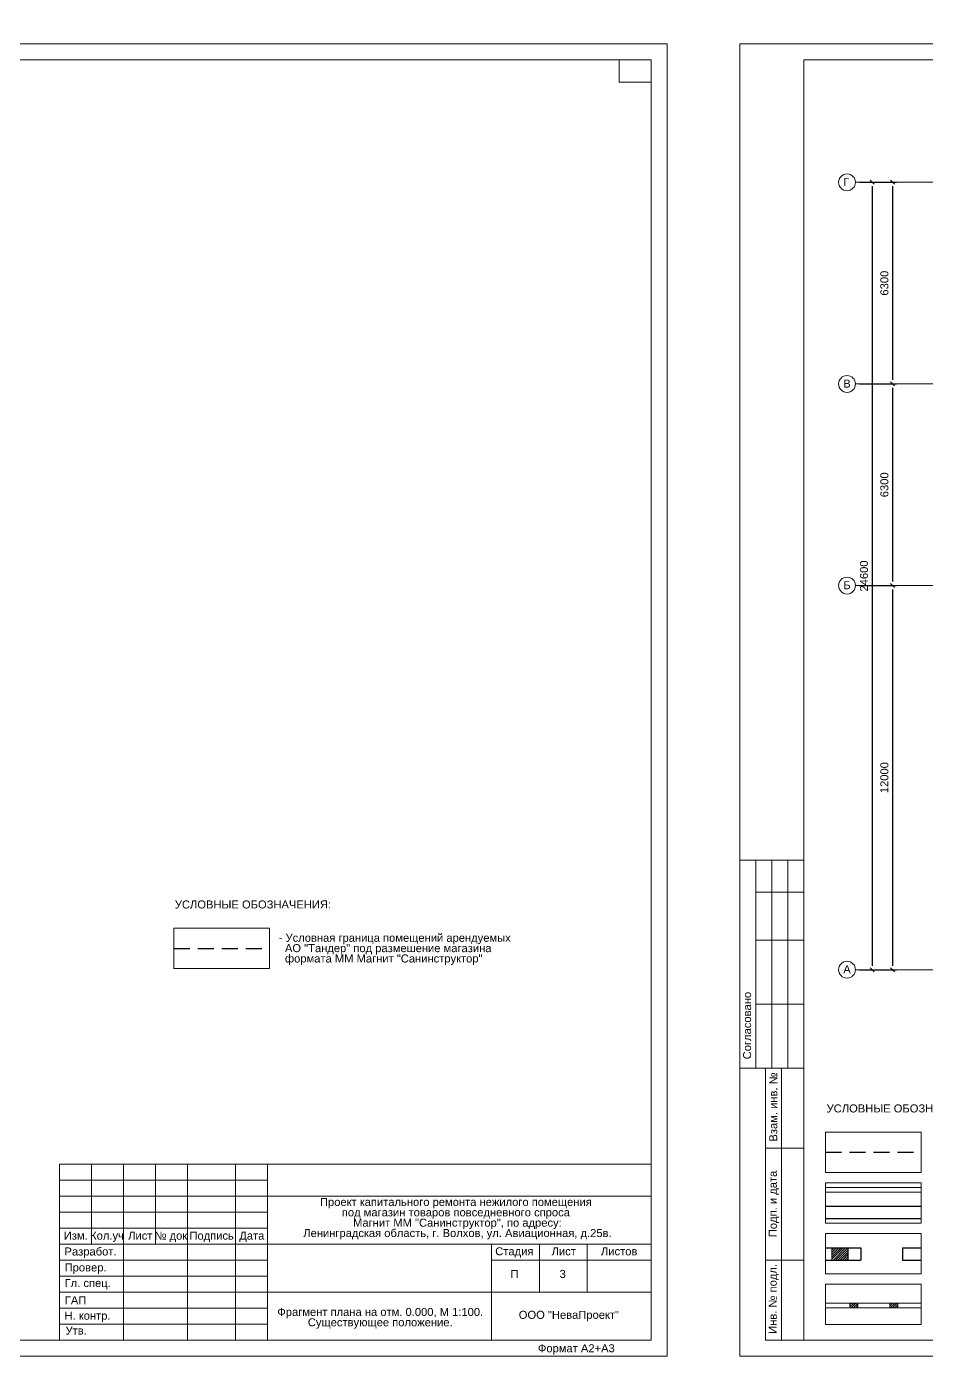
# Model space of a CAD drawing. Header units: metres. Extents: x -136 to 149, y -320 to -175.
# Drawn here: x -69.16 to -41.05, y -320.14 to -278.08 of the extents above; entities that cross this region are included whole.
import ezdxf
from ezdxf.enums import TextEntityAlignment as Align

# ---------------------------------------------------------------- set-up
doc = ezdxf.new("R2010")
doc.units = ezdxf.units.M
doc.header["$MEASUREMENT"] = 0
for name, pattern in [('( Dashed )', [0.75, 0.5, -0.25]), ('DGN Style 3', [5.91749, 4.226779, -1.690711]), ('DGN Style 4', [6.767072, 3.381423, -1.690711, 0.004227, -1.690711])]:
    doc.linetypes.add(name, pattern=pattern)
doc.layers.get('Defpoints').update_dxf_attribs({"lineweight": 0})
doc.styles.add('GOST 2.304', font='cs_gost2304.shx')
doc.styles.get("Standard").update_dxf_attribs({"font": 'cs_gost2304.shx'})
doc.styles.add('Style-Arial', font='arial.ttf')
doc.dimstyles.get("Standard").update_dxf_attribs({"dimtxt": 0.18, "dimasz": 0.18, "dimexe": 0.18, "dimexo": 0.0625, "dimgap": 0.09, "dimtad": 0, "dimtih": 1, "dimtoh": 1, "dimdec": 4, "dimzin": 0, "dimdsep": 46, "dimtxsty": 'Standard', "dimcen": 0.09, "dimadec": 0, "dimazin": 0, "dimtfac": 1, "dimtdec": 4, "dimtofl": 0, "dimtmove": 0, "dimatfit": 3, "dimfxl": 1, "dimtolj": 1, "dimtzin": 0, "dimarcsym": 0})

# ---------------------------------------------------------------- blocks, each defined once
blk = doc.blocks.new('*U412')
at = {"color": 7, "linetype": 'Continuous', "lineweight": 13}
for p, q in [((-41.487, 20), (43.013, 20)), ((42.013, 20), (42.013, 19.3)), ((43.013, 20), (43.013, -20)), ((42.013, 19.3), (43.013, 19.3)), ((24.513, -14.5), (43.013, -14.5)), ((24.513, -14.5), (24.513, -20)), ((25.513, -14.5), (25.513, -17)), ((26.513, -14.5), (26.513, -20)), ((27.513, -14.5), (27.513, -17)), ((28.513, -14.5), (28.513, -20)), ((30.013, -14.5), (30.013, -20)), ((31.013, -14.5), (31.013, -20)), ((31.013, -15.5), (43.013, -15.5)), ((24.513, -16.5), (31.013, -16.5)), ((24.513, -17), (31.013, -17)), ((31.013, -17), (43.013, -17)), ((38.013, -17.5), (43.013, -17.5)), ((31.013, -18.5), (43.013, -18.5)), ((-41.926, -20), (43.013, -20))]:
    blk.add_line(p, q, dxfattribs=at)
at = {"color": 7, "linetype": 'Continuous', "lineweight": 0}
for p, q in [((24.513, -15), (31.013, -15)), ((24.513, -15.5), (31.013, -15.5)), ((24.513, -16), (31.013, -16)), ((24.513, -17.5), (31.013, -17.5)), ((24.513, -18), (31.013, -18)), ((24.513, -18.5), (31.013, -18.5)), ((24.513, -19), (31.013, -19)), ((24.513, -19.5), (31.013, -19.5))]:
    blk.add_line(p, q, dxfattribs=at)
at = {"color": 7, "linetype": 'Continuous', "lineweight": 0, "flags": 128}
blk.add_lwpolyline([(43.513, -20.5), (43.513, 20.5), (-43.487, 20.5), (-43.487, -20.5), (43.513, -20.5)], close=True, dxfattribs=at)
at = {"color": 7, "linetype": 'Continuous', "lineweight": 13, "flags": 128}
for points in [[(38.013, -17), (38.013, -20)], [(39.513, -17), (39.513, -18.5)], [(41.013, -17), (41.013, -18.5)]]:
    blk.add_lwpolyline(points, dxfattribs=at)
at = {"color": 7, "linetype": 'Continuous', "lineweight": 0, "style": 'Style-Arial'}
for s, p in [('Изм.', (25.02, -16.735)), ('Кол.уч', (25.997, -16.735)), ('Лист', (27.036, -16.735)), ('№ док', (27.994, -16.735)), ('Подпись', (29.268, -16.735)), ('Дата', (30.524, -16.735)), ('Разработ.', (25.482, -17.231)), ('Стадия', (38.731, -17.225)), ('Лист', (40.276, -17.225)), ('Листов', (42.009, -17.225)), ('Провер.', (25.327, -17.729)), ('Гл. спец.', (25.393, -18.216)), ('ГАП', (25.014, -18.757)), ('Н. контр.', (25.388, -19.235)), ('ООО "НеваПроект"', (40.436, -19.21)), ('Утв.', (25.032, -19.702)), ('Формат А2+А3', (40.669, -20.254))]:
    blk.add_text(s, height=0.25, dxfattribs=at).set_placement(p, align=Align.MIDDLE_CENTER)
blk = doc.blocks.new('*U414')
at = {"color": 7, "linetype": 'Continuous', "lineweight": 0}
for p, q in [((0.06, 102.5), (0.06, 105.15)), ((50.06, -75), (82.56, -75)), ((50.06, -77.5), (82.56, -77.5)), ((50.06, -80), (82.56, -80)), ((50.06, -87.5), (82.56, -87.5)), ((50.06, -90), (82.56, -90)), ((50.06, -92.5), (82.56, -92.5)), ((50.06, -95), (82.56, -95)), ((50.06, -97.5), (82.56, -97.5)), ((0.06, -105.15), (0.06, -102.5))]:
    blk.add_line(p, q, dxfattribs=at)
at = {"color": 7, "linetype": 'Continuous', "lineweight": 13}
for p, q in [((-134.94, 100), (142.56, 100)), ((-134.94, 100), (-134.94, -100)), ((137.56, 100), (137.56, 96.5)), ((142.56, 100), (142.56, -100)), ((137.56, 96.5), (142.56, 96.5)), ((-144.94, -25), (-134.94, -25)), ((-144.94, -25), (-144.94, -57.5)), ((-142.44, -25), (-142.44, -57.5)), ((-139.94, -25), (-139.94, -57.5)), ((-137.44, -25), (-137.44, -57.5)), ((-142.44, -30), (-134.94, -30)), ((-142.44, -37.5), (-134.94, -37.5)), ((-142.44, -47.5), (-134.94, -47.5)), ((-144.94, -57.5), (-134.94, -57.5)), ((-140.94, -57.5), (-134.94, -57.5)), ((-138.44, -100), (-138.44, -57.5)), ((-140.94, -70), (-134.94, -70)), ((50.06, -72.5), (142.56, -72.5)), ((50.06, -72.5), (50.06, -100)), ((55.06, -72.5), (55.06, -85)), ((60.06, -72.5), (60.06, -100)), ((65.06, -72.5), (65.06, -85)), ((70.06, -72.5), (70.06, -100)), ((77.56, -72.5), (77.56, -100)), ((82.56, -72.5), (82.56, -100)), ((82.56, -77.5), (142.56, -77.5)), ((50.06, -82.5), (82.56, -82.5)), ((50.06, -85), (82.56, -85)), ((82.56, -85), (142.56, -85)), ((-140.94, -87.5), (-134.94, -87.5)), ((117.56, -87.5), (142.56, -87.5)), ((82.56, -92.5), (142.56, -92.5)), ((-137.13, -100), (142.56, -100))]:
    blk.add_line(p, q, dxfattribs=at)
at = {"color": 7, "linetype": 'Continuous', "lineweight": 0, "flags": 128}
blk.add_lwpolyline([(145.06, -102.5), (145.06, 102.5), (-144.94, 102.5), (-144.94, -102.5), (145.06, -102.5)], close=True, dxfattribs=at)
at = {"color": 7, "linetype": 'Continuous', "lineweight": 13, "flags": 128}
for points in [[(-134.94, -100), (-140.94, -100), (-140.94, -57.5)], [(117.56, -85), (117.56, -100)], [(125.06, -85), (125.06, -92.5)], [(132.56, -85), (132.56, -92.5)]]:
    blk.add_lwpolyline(points, dxfattribs=at)
at = {"color": 7, "linetype": 'Continuous', "lineweight": 0, "style": 'Style-Arial'}
for s, p in [('Согласовано', (-143.81, -50.86)), ('Взам. инв. №', (-139.72, -63.58)), ('Подп. и дата', (-139.79, -78.73)), ('Инв. № подл.', (-139.81, -93.57))]:
    blk.add_text(s, height=1.2501, rotation=90, dxfattribs=at).set_placement(p, align=Align.MIDDLE_CENTER)
for s, p in [('Изм.', (52.6, -83.67)), ('Кол.уч', (57.49, -83.67)), ('Лист', (62.68, -83.67)), ('№ док', (67.47, -83.67)), ('Подпись', (73.84, -83.67)), ('Дата', (80.12, -83.67)), ('Разработ.', (54.91, -86.15)), ('Стадия', (121.16, -86.12)), ('Лист', (128.88, -86.12)), ('Листов', (137.55, -86.12)), ('Провер.', (54.14, -88.64)), ('Гл. спец.', (54.47, -91.08)), ('ГАП', (52.57, -93.79)), ('Н. контр.', (54.44, -96.17)), ('ООО "НеваПроект"', (129.68, -96.05)), ('Утв.', (52.66, -98.51)), ('Формат А2', (130.85, -101.27))]:
    blk.add_text(s, height=1.25, dxfattribs=at).set_placement(p, align=Align.MIDDLE_CENTER)
blk = doc.blocks.new('формат А2(верт)')
at = {"color": 7, "linetype": 'Continuous', "lineweight": 13}
blk.add_blockref('*U414', (144.94, -102.5), dxfattribs=at)
blk = doc.blocks.new('_Oblique-1')
at = {"color": 0, "linetype": 'ByBlock', "lineweight": -2}
blk.add_line((0.5, 0.5), (-0.5, -0.5), dxfattribs=at)
blk = doc.blocks.new('*D415')
at = {"color": 0, "linetype": 'Continuous', "lineweight": -2, "transparency": 16777216}
for p, q in [((-43.136, -282.935), (-42.615, -282.935)), ((-42.74, -283.06), (-42.74, -307.41)), ((-43.136, -307.535), (-42.615, -307.535))]:
    blk.add_line(p, q, dxfattribs=at)
at = {"layer": 'Defpoints', "color": 0, "linetype": 'Continuous', "lineweight": 30, "transparency": 16777216}
for p in [(-43.261, -282.935), (-43.261, -307.535), (-42.74, -307.535)]:
    blk.add_point(p, dxfattribs=at)
at = {"color": 0, "linetype": 'Continuous', "lineweight": -2, "transparency": 16777216, "xscale": 0.125, "yscale": 0.125, "zscale": 0.125}
for p, rotation in [((-42.74, -282.935), 90), ((-42.74, -307.535), 270)]:
    blk.add_blockref('_Oblique-1', p, dxfattribs=dict(at, rotation=rotation))
at = {"color": 0, "linetype": 'Continuous', "lineweight": 0, "transparency": 16777216, "insert": (-42.993, -295.235), "char_height": 0.25, "attachment_point": 5, "rotation": 90, "style": 'Style-Arial'}
blk.add_mtext('\\A1;24600', dxfattribs=at)
blk = doc.blocks.new('*D418')
at = {"color": 0, "linetype": 'Continuous', "lineweight": -2, "transparency": 16777216}
for p, q in [((-43.136, -282.935), (-41.978, -282.935)), ((-42.103, -283.06), (-42.103, -289.11)), ((-43.136, -289.235), (-41.978, -289.235))]:
    blk.add_line(p, q, dxfattribs=at)
at = {"layer": 'Defpoints', "color": 0, "linetype": 'Continuous', "lineweight": 30, "transparency": 16777216}
for p in [(-43.261, -282.935), (-43.261, -289.235), (-42.103, -289.235)]:
    blk.add_point(p, dxfattribs=at)
at = {"color": 0, "linetype": 'Continuous', "lineweight": -2, "transparency": 16777216, "xscale": 0.125, "yscale": 0.125, "zscale": 0.125}
for p, rotation in [((-42.103, -282.935), 90), ((-42.103, -289.235), 270)]:
    blk.add_blockref('_Oblique-1', p, dxfattribs=dict(at, rotation=rotation))
at = {"color": 0, "linetype": 'Continuous', "lineweight": 0, "transparency": 16777216, "insert": (-42.356, -286.085), "char_height": 0.25, "attachment_point": 5, "rotation": 90, "style": 'Style-Arial'}
blk.add_mtext('\\A1;6300', dxfattribs=at)
blk = doc.blocks.new('*D416')
at = {"color": 0, "linetype": 'Continuous', "lineweight": -2, "transparency": 16777216}
for p, q in [((-43.136, -289.235), (-41.978, -289.235)), ((-42.103, -289.36), (-42.103, -295.41)), ((-43.136, -295.535), (-41.978, -295.535))]:
    blk.add_line(p, q, dxfattribs=at)
at = {"layer": 'Defpoints', "color": 0, "linetype": 'Continuous', "lineweight": 30, "transparency": 16777216}
for p in [(-43.261, -289.235), (-43.261, -295.535), (-42.103, -295.535)]:
    blk.add_point(p, dxfattribs=at)
at = {"color": 0, "linetype": 'Continuous', "lineweight": -2, "transparency": 16777216, "xscale": 0.125, "yscale": 0.125, "zscale": 0.125}
for p, rotation in [((-42.103, -289.235), 90), ((-42.103, -295.535), 270)]:
    blk.add_blockref('_Oblique-1', p, dxfattribs=dict(at, rotation=rotation))
at = {"color": 0, "linetype": 'Continuous', "lineweight": 0, "transparency": 16777216, "insert": (-42.356, -292.385), "char_height": 0.25, "attachment_point": 5, "rotation": 90, "style": 'Style-Arial'}
blk.add_mtext('\\A1;6300', dxfattribs=at)
blk = doc.blocks.new('*D417')
at = {"color": 0, "linetype": 'Continuous', "lineweight": -2, "transparency": 16777216}
for p, q in [((-43.136, -295.535), (-41.978, -295.535)), ((-42.103, -295.66), (-42.103, -307.41)), ((-43.136, -307.535), (-41.978, -307.535))]:
    blk.add_line(p, q, dxfattribs=at)
at = {"layer": 'Defpoints', "color": 0, "linetype": 'Continuous', "lineweight": 30, "transparency": 16777216}
for p in [(-43.261, -295.535), (-43.261, -307.535), (-42.103, -307.535)]:
    blk.add_point(p, dxfattribs=at)
at = {"color": 0, "linetype": 'Continuous', "lineweight": -2, "transparency": 16777216, "xscale": 0.125, "yscale": 0.125, "zscale": 0.125}
for p, rotation in [((-42.103, -295.535), 90), ((-42.103, -307.535), 270)]:
    blk.add_blockref('_Oblique-1', p, dxfattribs=dict(at, rotation=rotation))
at = {"color": 0, "linetype": 'Continuous', "lineweight": 0, "transparency": 16777216, "insert": (-42.356, -301.535), "char_height": 0.25, "attachment_point": 5, "rotation": 90, "style": 'Style-Arial'}
blk.add_mtext('\\A1;12000', dxfattribs=at)

msp = doc.modelspace()

# ---------------------------------------------------------------- hatches: boundary and pattern name
at = {"linetype": 'Continuous', "lineweight": 0}
h = msp.add_hatch(dxfattribs=at)
h.set_pattern_fill('HATCH', style=0, pattern_type=2)
h.set_pattern_definition([(45, (-43.99489, -316.230224), (-0.0353553, 0.0353553), [])])
h.paths.add_polyline_path([(-43.99489177, -316.23022396), (-43.99489177, -316.61022396), (-43.49489177, -316.61022396), (-43.49489177, -316.23022396)])
h = msp.add_hatch(dxfattribs=at)
h.set_pattern_fill('HATCH', style=0, pattern_type=2)
h.set_pattern_definition([(45, (-43.241477, -318.020613), (-0.035355, 0.035355), [])])
h.paths.add_polyline_path([(-43.18253072, -318.10269492), (-43.18253072, -317.95269492), (-43.43253072, -317.95269492), (-43.43253072, -318.10269492)])
h = msp.add_hatch(dxfattribs=at)
h.set_pattern_fill('HATCH', style=0, pattern_type=2)
h.set_pattern_definition([(45, (-42.161756, -318.020613), (-0.035355, 0.035355), [])])
h.paths.add_polyline_path([(-42.18253072, -317.95269492), (-42.18253072, -318.10269492), (-41.93253072, -318.10269492), (-41.93253072, -317.95269492)])

# ---------------------------------------------------------------- linework, layer by layer
at = {"color": 1, "linetype": 'DGN Style 4', "lineweight": 0}
for p, q in [((-43.26120374, -282.93497332), (5.57658614, -282.93497332)), ((-43.26120374, -289.23497332), (5.57658614, -289.23497332)), ((-43.26120374, -295.53497332), (5.57658614, -295.53497332)), ((-43.26120374, -307.53497332), (5.57658614, -307.53497332))]:
    msp.add_line(p, q, dxfattribs=at)
at = {"color": 30, "linetype": '( Dashed )', "lineweight": 30}
for p, q in [((-64.56900532, -306.86825288), (-61.57942129, -306.86825288)), ((-44.19251548, -313.24130354), (-41.20293145, -313.24130354))]:
    msp.add_line(p, q, dxfattribs=at)
at = {"color": 1, "linetype": 'DGN Style 3', "lineweight": 13}
for p, q in [((-41.20293145, -314.33844622), (-44.19251548, -314.33844622)), ((-41.20293145, -314.48844622), (-44.19251548, -314.48844622)), ((-43.18253072, -317.95269492), (-42.18253072, -317.95269492)), ((-43.18253072, -318.10269492), (-42.18253072, -318.10269492))]:
    msp.add_line(p, q, dxfattribs=at)
at = {"color": 1, "linetype": 'DGN Style 3', "lineweight": 30}
for p, q in [((-41.20293145, -314.93505425), (-44.19251548, -314.93505425)), ((-41.20293145, -315.31505425), (-44.19251548, -315.31505425)), ((-43.49489177, -316.23022396), (-43.09489177, -316.23022396)), ((-43.09489177, -316.23022396), (-43.09489177, -316.61022396)), ((-43.49489177, -316.61022396), (-43.09489177, -316.61022396))]:
    msp.add_line(p, q, dxfattribs=at)
at = {"color": 7, "linetype": 'Continuous', "lineweight": 30}
for p, q in [((-44.19251548, -316.23022396), (-43.49489177, -316.23022396)), ((-43.49489177, -316.23022396), (-43.49489177, -316.61022396)), ((-41.79489177, -316.23022396), (-41.79489177, -316.61022396)), ((-41.79489177, -316.23022396), (-41.20293145, -316.23022396)), ((-44.19251548, -316.61022396), (-43.49489177, -316.61022396)), ((-41.79489177, -316.61022396), (-41.20293145, -316.61022396))]:
    msp.add_line(p, q, dxfattribs=at)
at = {"color": 7, "linetype": 'Continuous', "lineweight": 0}
for p, q in [((-43.99489177, -316.23022396), (-43.99489177, -316.61022396)), ((-43.43253072, -318.10269492), (-43.43253072, -317.95269492)), ((-41.93253072, -318.10269492), (-41.93253072, -317.95269492))]:
    msp.add_line(p, q, dxfattribs=at)
at = {"color": 7, "linetype": 'Continuous', "lineweight": 13}
for p, q in [((-44.19251548, -317.95269492), (-43.18253072, -317.95269492)), ((-43.18253072, -318.10269492), (-43.18253072, -317.95269492)), ((-42.18253072, -318.10269492), (-42.18253072, -317.95269492)), ((-42.18253072, -317.95269492), (-41.20293145, -317.95269492)), ((-44.19251548, -318.10269492), (-43.18253072, -318.10269492)), ((-42.18253072, -318.10269492), (-41.20293145, -318.10269492))]:
    msp.add_line(p, q, dxfattribs=at)
at = {"color": 7, "linetype": 'Continuous', "lineweight": 13, "flags": 128}
for points in [[(-64.56900532, -306.2342643), (-61.57942129, -306.2342643), (-61.57942129, -307.50224145), (-64.56900532, -307.50224145), (-64.56900532, -306.2342643)], [(-44.19251548, -312.60731497), (-41.20293145, -312.60731497), (-41.20293145, -313.87529212), (-44.19251548, -313.87529212), (-44.19251548, -312.60731497)], [(-44.19251548, -314.19025641), (-41.20293145, -314.19025641), (-41.20293145, -315.45823356), (-44.19251548, -315.45823356), (-44.19251548, -314.19025641)], [(-44.19251548, -315.77319785), (-41.20293145, -315.77319785), (-41.20293145, -317.041175), (-44.19251548, -317.041175), (-44.19251548, -315.77319785)], [(-44.19251548, -317.3561393), (-41.20293145, -317.3561393), (-41.20293145, -318.62411644), (-44.19251548, -318.62411644), (-44.19251548, -317.3561393)]]:
    msp.add_lwpolyline(points, close=True, dxfattribs=at)
at = {"color": 7, "linetype": 'Continuous', "lineweight": 0, "flags": 128}
for points in [[(-43.99489177, -316.23022396), (-43.99489177, -316.61022396), (-43.49489177, -316.61022396), (-43.49489177, -316.23022396), (-43.99489177, -316.23022396)], [(-43.18253072, -318.10269492), (-43.18253072, -317.95269492), (-43.43253072, -317.95269492), (-43.43253072, -318.10269492), (-43.18253072, -318.10269492)], [(-42.18253072, -317.95269492), (-42.18253072, -318.10269492), (-41.93253072, -318.10269492), (-41.93253072, -317.95269492), (-42.18253072, -317.95269492)]]:
    msp.add_lwpolyline(points, close=True, dxfattribs=at)
at = {"color": 7, "linetype": 'Continuous', "lineweight": 13}
for centre in [(-43.52455918, -282.93497332), (-43.52455918, -289.23497332), (-43.52455918, -295.53497332), (-43.52455918, -307.53497332)]:
    msp.add_circle(centre, 0.26335544, dxfattribs=at)

# ---------------------------------------------------------------- block references
msp.add_blockref('*U412', (-92.65627506, -299.1091659), dxfattribs=at)
at = {"color": 7, "linetype": 'Continuous', "lineweight": 13, "xscale": 0.2, "yscale": 0.2, "zscale": 0.2}
msp.add_blockref('формат А2(верт)', (-46.87436236, -278.60913053), dxfattribs=at)

# ---------------------------------------------------------------- texts
at = {"color": 7, "linetype": 'Continuous', "lineweight": 30, "style": 'Style-Arial'}
for s, p in [('Г', (-43.6402124, -282.79826017)), ('В', (-43.6402124, -289.09826017)), ('Б', (-43.6402124, -295.39826017)), ('А', (-43.6402124, -307.39826017))]:
    msp.add_text(s, height=0.25, dxfattribs=at).set_placement(p, align=Align.TOP_LEFT)
at = {"color": 7, "linetype": 'DGN Style 3', "lineweight": 13, "style": 'Style-Arial'}
for p in [(-64.53892699, -305.3721829), (-44.16243715, -311.74523356)]:
    msp.add_text('УСЛОВНЫЕ ОБОЗНАЧЕНИЯ:', height=0.25, dxfattribs=at).set_placement(p, align=Align.TOP_LEFT)
at = {"color": 7, "linetype": 'DGN Style 3', "lineweight": 13, "insert": (-61.29064257, -306.413333), "char_height": 0.25, "attachment_point": 1, "line_spacing_factor": 0.776524, "style": 'Style-Arial'}
msp.add_mtext('- Условная граница помещений арендуемых\\P  АО "Тандер" под размешение магазина\\P  формата ММ Магнит "Санинструктор"', dxfattribs=at)
at = {"color": 7, "linetype": 'Continuous', "lineweight": 13, "char_height": 0.25, "line_spacing_factor": 0.776524, "style": 'Style-Arial'}
for s, insert, attachment_point in [('Проект капитального ремонта нежилого помещения\\Pпод магазин товаров повседневного спроса\\P Магнит ММ "Санинструктор", по адресу:\\P Ленинградская область, г. Волхов, ул. Авиационная, д.25в.', (-55.75275914, -314.66750942), 2), ('Фрагмент плана на отм. 0.000, М 1:100.\\PСуществующее положение.', (-58.11779966, -318.4279665), 5)]:
    msp.add_mtext(s, dxfattribs=dict(at, insert=insert, attachment_point=attachment_point))
at = {"color": 7, "linetype": 'Continuous', "lineweight": 0, "char_height": 0.25, "attachment_point": 5, "line_spacing_factor": 0.72, "style": 'GOST 2.304'}
for s, insert in [('\\fArial|b0|i0|c204204|p39;П', (-53.91785717, -317.04241742)), ('\\fArial|b0|i0|c204204|p39;3', (-52.41255821, -317.04241742))]:
    msp.add_mtext(s, dxfattribs=dict(at, insert=insert))

# ---------------------------------------------------------------- dimensions: what is measured, and where the dimension line sits
at = {"color": 5, "linetype": 'Continuous', "lineweight": 0}
for base, p1, p2, picture, middle in [((-42.74009744, -307.53497332), (-43.26120374, -282.93497332), (-43.26120374, -307.53497332), '*D415', (-42.99274069, -295.23497332)), ((-42.10334397, -289.23497332), (-43.26120374, -282.93497332), (-43.26120374, -289.23497332), '*D418', (-42.35607249, -286.08497332)), ((-42.10334397, -295.53497332), (-43.26120374, -289.23497332), (-43.26120374, -295.53497332), '*D416', (-42.35607249, -292.38497332)), ((-42.10334397, -307.53497332), (-43.26120374, -295.53497332), (-43.26120374, -307.53497332), '*D417', (-42.35598722, -301.53497332))]:
    dim = msp.add_linear_dim(base=base, p1=p1, p2=p2, angle=270, dimstyle='Standard', override={"dimtxt": 0.25, "dimasz": 0.125, "dimexe": 0.125, "dimexo": 0.125, "dimgap": 0.125, "dimtad": 1, "dimtih": 0, "dimtoh": 0, "dimlfac": 1000, "dimzin": 11, "dimtxsty": 'Style-Arial', "dimblk": '_Oblique-1', "dimtzin": 11}, dxfattribs=at)
    dim.commit()
    dim.dimension.update_dxf_attribs({"geometry": picture, "text_midpoint": middle})

doc.saveas('drawing.dxf')
